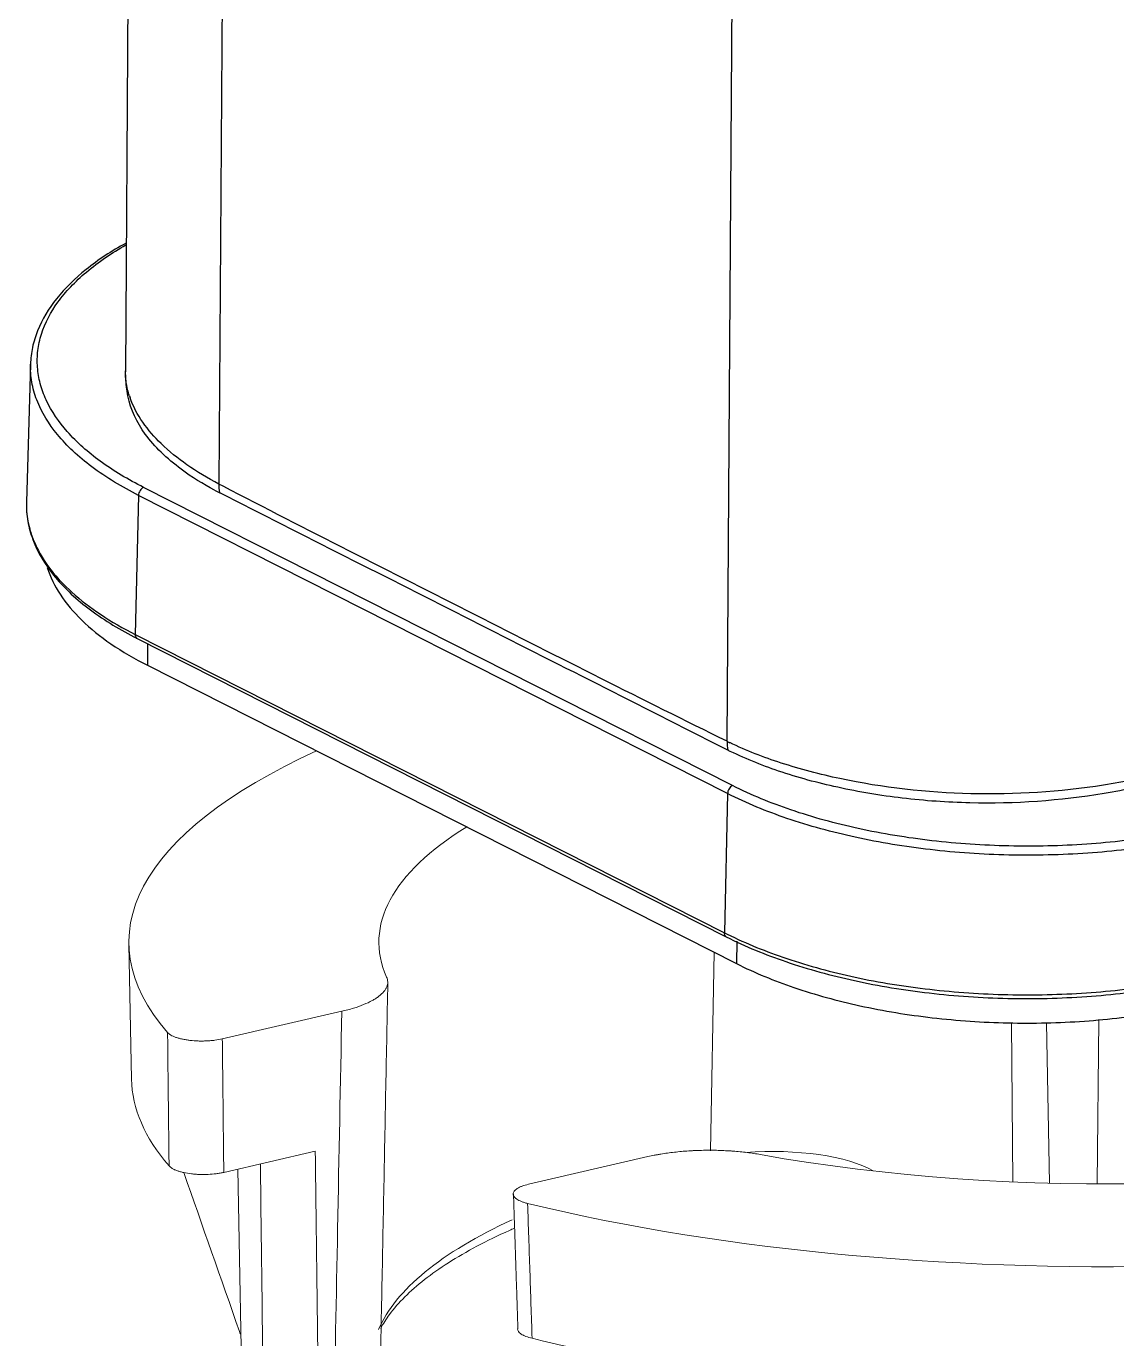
# Model space of a CAD drawing. Header units: millimetres. Extents: x 645 to 1239, y -1145 to -725.
# Drawn here: x 1115.61 to 1146.13, y -991.21 to -954.46 of the extents above; entities that cross this region are included whole.
import ezdxf

# ---------------------------------------------------------------- set-up
doc = ezdxf.new("R2010")
doc.units = ezdxf.units.MM
doc.header["$LTSCALE"] = 0.1
doc.linetypes.add('HIDDEN2', pattern=[4.7625, 3.175, -1.5875])
doc.layers.add('1', color=4, linetype='HIDDEN2')

msp = doc.modelspace()

# ---------------------------------------------------------------- linework, layer by layer
at = {"color": 7, "linetype": 'Continuous'}
for p, q in [((1118.765, -907.433), (1118.384, -964.127)), ((1121.388, -909.685), (1121.001, -967.277)), ((1135.228, -974.481), (1135.615, -916.889)), ((1115.726, -963.923), (1115.613, -967.789)), ((1118.384, -964.127), (1118.384, -964.107)), ((1118.402, -964.491), (1118.386, -964.127)), ((1118.451, -964.813), (1118.402, -964.491)), ((1135.381, -975.721), (1118.89, -967.371)), ((1121.121, -967.34), (1121.001, -967.277)), ((1118.75, -967.595), (1118.66, -971.49)), ((1135.24, -975.945), (1118.75, -967.595)), ((1118.66, -971.49), (1135.15, -979.84)), ((1118.713, -971.603), (1135.204, -979.953)), ((1119.005, -971.751), (1119.001, -972.353)), ((1119.001, -972.353), (1135.491, -980.703)), ((1135.229, -974.718), (1135.132, -974.669)), ((1135.24, -975.945), (1135.15, -979.84)), ((1135.496, -980.08), (1135.491, -980.703))]:
    msp.add_line(p, q, dxfattribs=at)
for centre, radius, start, end in [((1120.403, -964.132), 2.018, 179.8363, 180.2467), ((1120.815, -964.047), 2.441, 198.0801, 199.4725), ((1124.956, -959.793), 8.675, 241.9891, 243.0574), ((1123.552, -962.046), 10.712, 242.5656, 243.1457), ((1139.3, -966.232), 9.2, 243.7285, 244.2568), ((1140.095, -970.073), 10.947, 243.1454, 243.6139)]:
    msp.add_arc(centre, radius, start, end, dxfattribs=at)
for points, knots in [([(1118.389, -960.539), (1118.001, -960.754), (1117.299, -961.209), (1116.443, -962.03), (1115.967, -962.806), (1115.77, -963.445), (1115.731, -963.765), (1115.726, -963.923)], [0, 0, 0, 0, 0.295844, 0.555899, 0.786324, 0.894325, 1, 1, 1, 1]), ([(1118.89, -967.371), (1118.467, -967.157), (1117.702, -966.704), (1116.76, -965.885), (1116.222, -965.111), (1115.988, -964.477), (1115.908, -964.009), (1115.919, -963.539), (1116.058, -962.903), (1116.387, -962.293), (1116.853, -961.739), (1117.465, -961.168), (1118.009, -960.805), (1118.398, -960.584)], [0, 0, 0, 0, 0.155904, 0.291156, 0.407841, 0.461147, 0.512471, 0.563195, 0.614769, 0.725298, 0.786603, 0.852664, 1, 1, 1, 1]), ([(1118.75, -967.595), (1118.294, -967.364), (1117.653, -966.982), (1116.919, -966.373), (1116.356, -965.782), (1115.943, -965.125), (1115.747, -964.432), (1115.722, -964.09), (1115.726, -963.923)], [0, 0, 0, 0, 0.306803, 0.443983, 0.570646, 0.796116, 0.899487, 1, 1, 1, 1]), ([(1118.494, -964.805), (1118.476, -964.75), (1118.414, -964.534), (1118.385, -964.308), (1118.384, -964.141)], [0, 0, 0, 0, 0.25541, 1, 1, 1, 1]), ([(1120.882, -967.451), (1120.558, -967.279), (1120.032, -966.955), (1119.387, -966.413), (1118.814, -965.769), (1118.527, -965.196), (1118.451, -964.813)], [0, 0, 0, 0, 0.298929, 0.499868, 0.682025, 1, 1, 1, 1]), ([(1121.001, -967.277), (1120.691, -967.117), (1120.121, -966.778), (1119.205, -966.041), (1118.686, -965.348), (1118.513, -964.861)], [0, 0, 0, 0, 0.296435, 0.560561, 1, 1, 1, 1]), ([(1118.89, -967.371), (1118.85, -967.388), (1118.782, -967.458), (1118.751, -967.548), (1118.75, -967.595)], [0, 0, 0, 0, 0.4846, 1, 1, 1, 1]), ([(1135.228, -974.481), (1132.866, -973.322), (1128.168, -970.933), (1123.462, -968.56), (1121.121, -967.34)], [0, 0, 0, 0, 0.499145, 1, 1, 1, 1]), ([(1115.613, -967.789), (1115.608, -967.964), (1115.634, -968.321), (1115.832, -969.038), (1116.246, -969.714), (1116.81, -970.319), (1117.534, -970.934), (1118.167, -971.32), (1118.617, -971.554)], [0, 0, 0, 0, 0.10397, 0.210159, 0.438126, 0.56416, 0.699555, 1, 1, 1, 1]), ([(1115.613, -967.789), (1115.611, -967.851), (1115.613, -968.102), (1115.654, -968.352), (1115.704, -968.533)], [0, 0, 0, 0, 0.248102, 1, 1, 1, 1]), ([(1135.132, -974.669), (1132.779, -973.482), (1128.081, -971.094), (1123.375, -968.72), (1121.026, -967.526)], [0, 0, 0, 0, 0.5, 1, 1, 1, 1]), ([(1115.704, -968.533), (1115.713, -968.568), (1115.755, -968.709), (1115.807, -968.846), (1115.853, -968.947)], [0, 0, 0, 0, 0.246201, 1, 1, 1, 1]), ([(1115.853, -968.947), (1116.085, -969.467), (1116.685, -970.191), (1117.705, -970.965), (1118.326, -971.32), (1118.66, -971.49)], [0, 0, 0, 0, 0.44393, 0.707457, 1, 1, 1, 1]), ([(1116.196, -969.617), (1116.28, -969.881), (1116.546, -970.415), (1117.163, -971.134), (1117.997, -971.797), (1118.647, -972.174), (1119.001, -972.353)], [0, 0, 0, 0, 0.207186, 0.439692, 0.703434, 1, 1, 1, 1]), ([(1118.713, -971.603), (1118.696, -971.594), (1118.665, -971.558), (1118.659, -971.514), (1118.66, -971.49)], [0, 0, 0, 0, 0.451888, 1, 1, 1, 1]), ([(1149.041, -975.037), (1148.544, -975.248), (1147.471, -975.607), (1145.137, -976.108), (1142.646, -976.278), (1140.149, -976.103), (1138.354, -975.806), (1136.708, -975.361), (1135.692, -974.951), (1135.229, -974.718)], [0, 0, 0, 0, 0.114315, 0.238961, 0.505191, 0.639378, 0.768814, 0.890044, 1, 1, 1, 1]), ([(1148.995, -974.882), (1148.5, -975.073), (1147.434, -975.401), (1145.122, -975.863), (1142.059, -976.057), (1139.02, -975.718), (1136.781, -975.134), (1135.767, -974.742), (1135.304, -974.518)], [0, 0, 0, 0, 0.113772, 0.238402, 0.504573, 0.768019, 0.889693, 1, 1, 1, 1]), ([(1135.381, -975.721), (1135.34, -975.738), (1135.272, -975.808), (1135.241, -975.898), (1135.24, -975.945)], [0, 0, 0, 0, 0.4846, 1, 1, 1, 1]), ([(1151.222, -976.302), (1150.649, -976.547), (1149.412, -976.97), (1147.433, -977.401), (1145.307, -977.647), (1143.113, -977.697), (1140.935, -977.55), (1138.854, -977.212), (1136.949, -976.694), (1135.775, -976.216), (1135.24, -975.945)], [0, 0, 0, 0, 0.113973, 0.238439, 0.37009, 0.505093, 0.6394, 0.769011, 0.890231, 1, 1, 1, 1]), ([(1151.094, -976.072), (1150.531, -976.312), (1149.315, -976.728), (1147.369, -977.152), (1145.278, -977.394), (1143.121, -977.444), (1140.979, -977.299), (1138.934, -976.966), (1137.06, -976.457), (1135.907, -975.987), (1135.381, -975.721)], [0, 0, 0, 0, 0.113973, 0.238439, 0.37009, 0.505093, 0.6394, 0.769011, 0.890232, 1, 1, 1, 1]), ([(1135.204, -979.953), (1135.186, -979.944), (1135.155, -979.908), (1135.15, -979.863), (1135.15, -979.84)], [0, 0, 0, 0, 0.451888, 1, 1, 1, 1]), ([(1135.204, -979.953), (1135.741, -980.225), (1136.918, -980.705), (1138.826, -981.224), (1140.908, -981.563), (1143.086, -981.71), (1145.278, -981.66), (1147.405, -981.414), (1149.387, -980.981), (1150.626, -980.558), (1151.201, -980.312)], [0, 0, 0, 0, 0.11014, 0.231417, 0.360913, 0.495023, 0.629819, 0.76132, 0.885776, 1, 1, 1, 1]), ([(1135.23, -979.88), (1135.768, -980.146), (1136.943, -980.617), (1138.846, -981.127), (1140.92, -981.46), (1143.088, -981.605), (1145.272, -981.556), (1147.39, -981.314), (1149.366, -980.889), (1150.602, -980.474), (1151.177, -980.233)], [0, 0, 0, 0, 0.110143, 0.231462, 0.36096, 0.495031, 0.629777, 0.761262, 0.885747, 1, 1, 1, 1]), ([(1135.491, -980.703), (1136.008, -980.965), (1137.141, -981.427), (1138.981, -981.926), (1140.991, -982.254), (1143.094, -982.396), (1145.213, -982.347), (1147.266, -982.109), (1149.178, -981.693), (1150.372, -981.284), (1150.926, -981.048)], [0, 0, 0, 0, 0.109768, 0.230989, 0.3606, 0.494908, 0.629909, 0.761561, 0.886027, 1, 1, 1, 1])]:
    msp.add_open_spline(points, degree=3, knots=knots, dxfattribs=at)
for points in [[(1121.001, -967.277), (1120.999, -967.358), (1121.003, -967.438), (1121.014, -967.518)], [(1135.228, -974.481), (1135.228, -974.562), (1135.233, -974.644), (1135.245, -974.724)]]:
    msp.add_open_spline(points, degree=3, dxfattribs=at)
at = {"layer": '1', "color": 7, "linetype": 'Continuous', "lineweight": 18}
for p, q in [((1118.481, -980.162), (1118.553, -983.936)), ((1121.096, -982.812), (1124.441, -982.039)), ((1144.164, -982.363), (1144.25, -986.85)), ((1123.699, -985.958), (1121.138, -986.549)), ((1133.012, -986.109), (1129.666, -986.881)), ((1121.532, -986.458), (1121.637, -991.957))]:
    msp.add_line(p, q, dxfattribs=at)
at = {"layer": '1', "color": 1, "linetype": 'Continuous', "lineweight": 13}
for p, q in [((1134.861, -980.384), (1134.767, -985.944)), ((1143.188, -982.365), (1143.227, -986.813)), ((1145.629, -982.282), (1145.583, -986.872))]:
    msp.add_line(p, q, dxfattribs=at)
at = {"layer": '1', "color": 7, "linetype": 'Continuous', "lineweight": 18}
for centre, major_axis, start_param, end_param in [((1145.98, -980.089), (-27.5, -0.018), 0.934474, 3.844268), ((1145.98, -980.089), (-27.5, -0.018), 5.654489, 6.564623), ((1145.98, -980.089), (20.5, 0.013), 2.646756, 3.286366), ((1145.983, -983.863), (27.43, 0.018), 3.147717, 3.419344), ((1145.98, -980.089), (20.5, 0.013), 4.212731, 5.356092), ((1145.983, -983.863), (27.43, 0.018), 4.079753, 4.480235)]:
    msp.add_ellipse(centre, major_axis=major_axis, ratio=0.330963, start_param=start_param, end_param=end_param, dxfattribs=at)
at = {"layer": '1', "color": 1, "linetype": 'Continuous', "lineweight": 13}
for centre, major_axis, start_param, end_param in [((1136.509, -987.029), (3.218, 0.002), 0.50826, 1.807492), ((1145.988, -991.892), (20.718, 0.013), 2.514309, 3.001405)]:
    msp.add_ellipse(centre, major_axis=major_axis, ratio=0.330963, start_param=start_param, end_param=end_param, dxfattribs=at)
at = {"layer": '1', "color": 7, "linetype": 'Continuous', "lineweight": 18}
for points, knots in [([(1124.441, -982.039), (1124.499, -982.026), (1124.554, -982.012), (1124.636, -981.99), (1124.663, -981.983), (1124.715, -981.968), (1124.741, -981.96), (1124.869, -981.921), (1124.963, -981.888), (1125.137, -981.817), (1125.217, -981.78), (1125.308, -981.73), (1125.325, -981.72), (1125.359, -981.7), (1125.376, -981.69), (1125.424, -981.66), (1125.453, -981.639), (1125.535, -981.576), (1125.581, -981.533), (1125.637, -981.467), (1125.653, -981.445), (1125.674, -981.411), (1125.68, -981.399), (1125.691, -981.377), (1125.697, -981.365), (1125.719, -981.308), (1125.728, -981.263), (1125.726, -981.172), (1125.716, -981.126), (1125.696, -981.08)], [0, 0, 0, 0, 0.0625, 0.0625, 0.09375, 0.09375, 0.125, 0.125, 0.25, 0.25, 0.375, 0.375, 0.40625, 0.40625, 0.4375, 0.4375, 0.5, 0.5, 0.625, 0.625, 0.6875, 0.6875, 0.71875, 0.71875, 0.75, 0.75, 0.875, 0.875, 1, 1, 1, 1]), ([(1119.564, -982.633), (1119.575, -982.646), (1119.588, -982.658), (1119.612, -982.676), (1119.62, -982.682), (1119.638, -982.694), (1119.647, -982.7), (1119.696, -982.729), (1119.743, -982.749), (1119.811, -982.773), (1119.825, -982.778), (1119.854, -982.787), (1119.869, -982.791), (1119.914, -982.804), (1119.978, -982.819), (1120.046, -982.832), (1120.099, -982.841), (1120.118, -982.843), (1120.154, -982.849), (1120.173, -982.851), (1120.266, -982.862), (1120.343, -982.867), (1120.441, -982.871), (1120.461, -982.871), (1120.501, -982.872), (1120.521, -982.872), (1120.58, -982.871), (1120.658, -982.869), (1120.736, -982.864), (1120.793, -982.859), (1120.813, -982.858), (1120.85, -982.854), (1120.869, -982.851), (1120.961, -982.839), (1121.03, -982.827), (1121.096, -982.812)], [0, 0, 0, 0, 0.0625, 0.0625, 0.09375, 0.09375, 0.125, 0.125, 0.25, 0.25, 0.28125, 0.28125, 0.3125, 0.3125, 0.375, 0.4375, 0.4375, 0.46875, 0.46875, 0.5, 0.5, 0.625, 0.625, 0.65625, 0.65625, 0.6875, 0.6875, 0.75, 0.8125, 0.8125, 0.84375, 0.84375, 0.875, 0.875, 1, 1, 1, 1]), ([(1136.162, -986.05), (1136.04, -986.028), (1135.914, -986.009), (1135.656, -985.977), (1135.524, -985.964), (1135.355, -985.951), (1135.321, -985.949), (1135.253, -985.945), (1135.219, -985.943), (1135.115, -985.938), (1135.046, -985.935), (1134.84, -985.929), (1134.702, -985.929), (1134.496, -985.933), (1134.427, -985.935), (1134.324, -985.939), (1134.289, -985.94), (1134.221, -985.944), (1134.186, -985.946), (1134.015, -985.957), (1133.882, -985.969), (1133.621, -985.999), (1133.494, -986.017), (1133.34, -986.043), (1133.309, -986.048), (1133.248, -986.059), (1133.218, -986.065), (1133.128, -986.083), (1133.069, -986.095), (1133.012, -986.109)], [0, 0, 0, 0, 0.125, 0.125, 0.25, 0.25, 0.28125, 0.28125, 0.3125, 0.3125, 0.375, 0.375, 0.5, 0.5, 0.5625, 0.5625, 0.59375, 0.59375, 0.625, 0.625, 0.75, 0.75, 0.875, 0.875, 0.90625, 0.90625, 0.9375, 0.9375, 1, 1, 1, 1]), ([(1121.138, -986.549), (1121.106, -986.557), (1121.072, -986.564), (1121.019, -986.573), (1121.001, -986.576), (1120.965, -986.581), (1120.946, -986.584), (1120.854, -986.596), (1120.777, -986.602), (1120.679, -986.607), (1120.66, -986.607), (1120.62, -986.608), (1120.6, -986.609), (1120.54, -986.609), (1120.461, -986.608), (1120.384, -986.604), (1120.326, -986.599), (1120.306, -986.598), (1120.268, -986.594), (1120.249, -986.592), (1120.156, -986.581), (1120.085, -986.569), (1120.002, -986.551), (1119.986, -986.548), (1119.954, -986.54), (1119.938, -986.536), (1119.893, -986.523), (1119.836, -986.505), (1119.785, -986.485), (1119.75, -986.469), (1119.738, -986.464), (1119.717, -986.453), (1119.707, -986.447), (1119.658, -986.419), (1119.627, -986.395), (1119.606, -986.369)], [0, 0, 0, 0, 0.0625, 0.0625, 0.09375, 0.09375, 0.125, 0.125, 0.25, 0.25, 0.28125, 0.28125, 0.3125, 0.3125, 0.375, 0.4375, 0.4375, 0.46875, 0.46875, 0.5, 0.5, 0.625, 0.625, 0.65625, 0.65625, 0.6875, 0.6875, 0.75, 0.8125, 0.8125, 0.84375, 0.84375, 0.875, 0.875, 1, 1, 1, 1]), ([(1129.666, -986.881), (1129.601, -986.897), (1129.542, -986.914), (1129.477, -986.938), (1129.464, -986.943), (1129.439, -986.954), (1129.428, -986.959), (1129.393, -986.975), (1129.352, -986.998), (1129.32, -987.021), (1129.298, -987.04), (1129.292, -987.046), (1129.279, -987.058), (1129.274, -987.065), (1129.249, -987.096), (1129.239, -987.122), (1129.237, -987.155), (1129.238, -987.161), (1129.239, -987.175), (1129.241, -987.181), (1129.247, -987.201), (1129.26, -987.226), (1129.282, -987.251), (1129.302, -987.27), (1129.309, -987.276), (1129.324, -987.288), (1129.333, -987.294), (1129.376, -987.323), (1129.419, -987.345), (1129.483, -987.37), (1129.496, -987.375), (1129.524, -987.385), (1129.538, -987.39), (1129.581, -987.403), (1129.611, -987.411), (1129.643, -987.419)], [0, 0, 0, 0, 0.125, 0.125, 0.15625, 0.15625, 0.1875, 0.1875, 0.25, 0.3125, 0.3125, 0.34375, 0.34375, 0.375, 0.375, 0.5, 0.5, 0.53125, 0.53125, 0.5625, 0.5625, 0.625, 0.6875, 0.6875, 0.71875, 0.71875, 0.75, 0.75, 0.875, 0.875, 0.90625, 0.90625, 0.9375, 0.9375, 1, 1, 1, 1]), ([(1125.53, -990.918), (1125.599, -990.789), (1125.782, -990.497), (1126.181, -990.038), (1126.733, -989.552), (1127.409, -989.076), (1128.205, -988.614), (1128.856, -988.297), (1129.227, -988.133), (1129.273, -988.112)], [0, 0, 0, 0, 0.139521, 0.309823, 0.47698, 0.643345, 0.809762, 0.976617, 1, 1, 1, 1]), ([(1121.576, -991.003), (1121.585, -991.027), (1121.595, -991.05), (1121.611, -991.079), (1121.615, -991.086), (1121.619, -991.094)], [0, 0, 0, 0, 0.753009, 0.753009, 1, 1, 1, 1]), ([(1129.769, -991.195), (1129.704, -991.179), (1129.647, -991.162), (1129.583, -991.137), (1129.571, -991.132), (1129.547, -991.121), (1129.536, -991.116), (1129.503, -991.099), (1129.463, -991.076), (1129.432, -991.053), (1129.412, -991.034), (1129.406, -991.028), (1129.395, -991.015), (1129.39, -991.009), (1129.369, -990.978), (1129.36, -990.954), (1129.36, -990.929)], [0, 0, 0, 0, 0.253791, 0.253791, 0.317239, 0.317239, 0.380687, 0.380687, 0.507582, 0.634478, 0.634478, 0.697926, 0.697926, 0.761374, 0.761374, 1, 1, 1, 1])]:
    msp.add_open_spline(points, degree=3, knots=knots, dxfattribs=at)
for points, degree in [([(1125.501, -993.001), (1125.73, -981.23)], 1), ([(1121.576, -991.003), (1121.056, -989.519), (1120.537, -988.036), (1120.017, -986.553)], 3), ([(1129.248, -987.154), (1129.371, -990.929)], 1)]:
    msp.add_open_spline(points, degree=degree, dxfattribs=at)
at = {"layer": '1', "color": 1, "linetype": 'Continuous', "lineweight": 13}
for points, knots in [([(1124.214, -993.809), (1124.25, -991.918), (1124.287, -990.026), (1124.363, -986.103), (1124.402, -984.071), (1124.441, -982.039)], [0, 0, 0, 0, 0.482176, 0.482176, 1, 1, 1, 1]), ([(1119.606, -986.369), (1119.599, -985.746), (1119.592, -985.123), (1119.578, -983.878), (1119.571, -983.256), (1119.564, -982.633)], [0, 0, 0, 0, 0.500236, 0.500236, 1, 1, 1, 1]), ([(1121.096, -982.812), (1121.103, -983.425), (1121.11, -984.038), (1121.124, -985.284), (1121.131, -985.916), (1121.138, -986.549)], [0, 0, 0, 0, 0.492075, 0.492075, 1, 1, 1, 1]), ([(1129.643, -987.419), (1129.664, -988.048), (1129.685, -988.677), (1129.727, -989.936), (1129.748, -990.565), (1129.769, -991.195)], [0, 0, 0, 0, 0.499764, 0.499764, 1, 1, 1, 1])]:
    msp.add_open_spline(points, degree=3, knots=knots, dxfattribs=at)
for points in [[(1123.699, -985.958), (1123.732, -988.607), (1123.766, -991.256), (1123.799, -993.905)], [(1122.253, -993.708), (1122.223, -991.243), (1122.192, -988.778), (1122.162, -986.313)]]:
    msp.add_open_spline(points, degree=3, dxfattribs=at)

doc.saveas('drawing.dxf')
